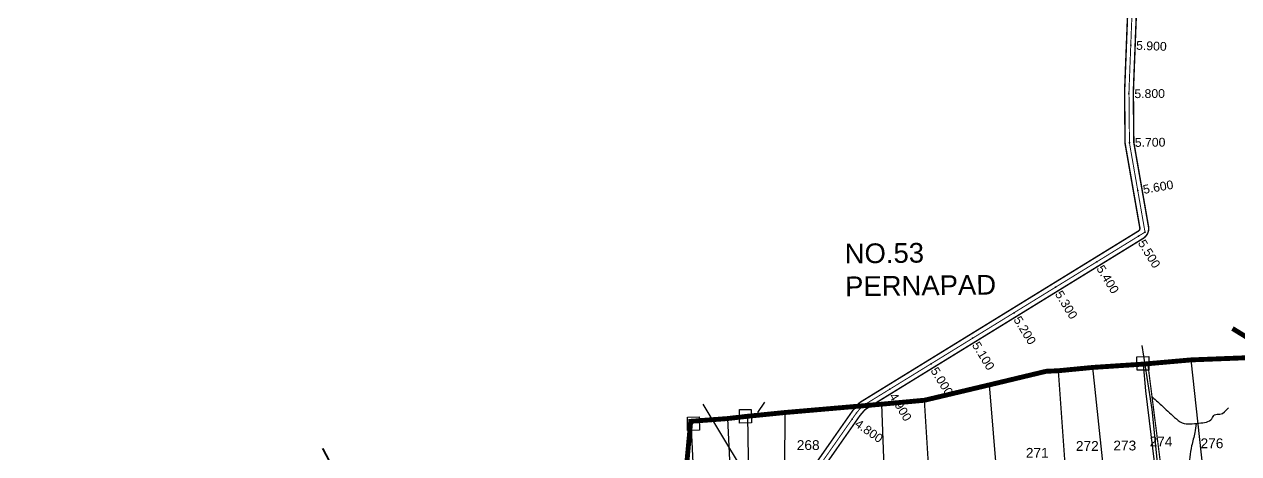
# Model space of a CAD drawing. Header units: inches. Extents: x 206739 to 240559, y 1587423 to 1599564.
# Drawn here: x 213410 to 215906, y 1594366 to 1595247 of the extents above; entities that cross this region are included whole.
import ezdxf
from ezdxf.enums import TextEntityAlignment as Align

# ---------------------------------------------------------------- set-up
doc = ezdxf.new("R2010")
doc.units = ezdxf.units.IN
doc.header["$MEASUREMENT"] = 0
doc.linetypes.add('DASHED2', pattern=[0.375, 0.25, -0.125])
doc.linetypes.add('HIDDEN2', pattern=[0.1875, 0.125, -0.0625])
for name, color, linetype in [('BLOCK', 72, 'Continuous'), ('CANAL1', 7, 'Continuous'), ('CSMark', 72, 'Continuous'), ('PLOT', 7, 'Continuous'), ('PLOT NO', 7, 'Continuous'), ('RAOD', 1, 'Continuous'), ('STREAM', 4, 'Continuous'), ('text1', 7, 'Continuous'), ('text2', 7, 'Continuous'), ('VILLAGE BOUNDARY STONES', 1, 'Continuous'), ('VILLAGE BOUNDRY', 5, 'Continuous')]:
    doc.layers.add(name, color=color, linetype=linetype)
doc.styles.add('FONT1', font='Arial')
doc.styles.get("Standard").update_dxf_attribs({"font": 'arial.ttf'})

# ---------------------------------------------------------------- blocks, each defined once
blk = doc.blocks.new('CIRCLE-BOX')
for p, q in [((-0.5, 0), (0.5, 0)), ((0, 0.5), (0, -0.5))]:
    blk.add_line(p, q)
blk.add_circle((0, 0), 0.2)

msp = doc.modelspace()

# ---------------------------------------------------------------- linework, layer by layer
at = {"layer": 'CANAL1', "color": 200, "linetype": 'ByBlock', "ltscale": 40, "const_width": 3}
for points in [[(213252.4062, 1592975.14226), (213630.99429, 1593342.6251), (213638.20071, 1593341.42403), (213994.78615, 1593556.36581), (214370.28906, 1593865.95597), (214659.82732, 1594102.67306, -0.2599863057), (214682.84196, 1594106.78144), (214726.25785, 1594091.81045, 0.2236230464), (214731.33945, 1594092.36114), (214861.0731, 1594171.53682), (214953.44237, 1594236.09599), (214968.2536, 1594249.05582), (215112.88071, 1594455.52347), (215123.63543, 1594468.07065, -0.0779542242), (215129.293, 1594472.89991), (215699.61109, 1594823.33633, 0.3073998411), (215702.38027, 1594829.48189), (215672.00743, 1595003.17652), (215670.99833, 1595109.13209), (215678.0076, 1595289.37034)], [(213265.5938, 1592962.85774), (213637.00571, 1593323.3749), (213641.79929, 1593322.57597), (214005.21385, 1593541.63419), (214381.71094, 1593852.04403), (214671.22047, 1594088.73763, -0.2599863057), (214676.97413, 1594089.76473), (214720.39002, 1594074.79374, 0.2236230464), (214740.7164, 1594076.99648), (214870.9269, 1594156.46318), (214964.55763, 1594221.90401), (214981.7464, 1594236.94418), (215127.11929, 1594444.47653), (215137.30205, 1594456.3564, -0.0779542242), (215138.71644, 1594457.56372), (215709.03454, 1594808.00014, 0.3073998411), (215720.11123, 1594832.58239), (215689.99257, 1595004.82348), (215689.00167, 1595108.86791), (215695.9924, 1595288.62966)]]:
    msp.add_lwpolyline(points, format="xyb", dxfattribs=at)
at = {"layer": 'CANAL1', "color": 1, "linetype": 'HIDDEN2', "ltscale": 50, "const_width": 2}
msp.add_lwpolyline([(213259, 1592969), (213634, 1593333), (213640, 1593332), (214000, 1593549), (214376, 1593859), (214672, 1594101), (214730, 1594081), (214866, 1594164), (214959, 1594229), (214975, 1594243), (215120, 1594450), (215132, 1594464), (215713, 1594821), (215681, 1595004), (215680, 1595109), (215687, 1595289)], dxfattribs=at)
at = {"layer": 'CSMark', "linetype": 'Continuous'}
for p in [(215683.72454, 1595204.77382), (215683.72454, 1595204.77382), (215680.03956, 1595104.8464), (215680.03956, 1595104.8464), (215680.9919, 1595004.85094), (215680.9919, 1595004.85094), (215698.0784, 1594906.33292), (215698.0784, 1594906.33292), (215699.4981, 1594812.70365), (215699.4981, 1594812.70365), (215614.29705, 1594760.3512), (215614.29705, 1594760.3512), (215529.09599, 1594707.99874), (215529.09599, 1594707.99874), (215443.89493, 1594655.64628), (215443.89493, 1594655.64628), (215358.69387, 1594603.29383), (215358.69387, 1594603.29383), (215273.49281, 1594550.94137), (215273.49281, 1594550.94137), (215188.29176, 1594498.58891), (215188.29176, 1594498.58891), (215111.09022, 1594437.28052), (215111.09022, 1594437.28052)]:
    msp.add_point(p, dxfattribs=at)
at = {"layer": 'PLOT', "color": 11, "const_width": 2.52374}
msp.add_lwpolyline([(215489.27157, 1593312.48475), (215495.76043, 1593304.17542), (215505.76599, 1593303.3836), (215500.14356, 1593239.75745), (215608.84251, 1593270.07619), (215766.70362, 1593331.83827), (215833.86455, 1593378.47286), (215881.95013, 1593433.22508), (215874.24348, 1593470.8181), (215859.21506, 1593512.86614), (215858.21155, 1593521.0266), (215845.92313, 1593562.93192), (215846.89596, 1593596.53967), (215814.75852, 1593820.68277), (215809.31289, 1593859.21006), (215811.22657, 1593931.20745), (215810.75153, 1594129.83305), (215799.91741, 1594162.84968), (215748.53002, 1594316.92863), (215718.54978, 1594552.52705)], dxfattribs=at)
at = {"layer": 'PLOT'}
for points in [[(215977.42326, 1594354.1354), (215951.96049, 1594347.16452), (215913.15185, 1594338.86068), (215890.14614, 1594289.51126), (215839.28895, 1594269.6804), (215807.76155, 1594558.83413)], [(215709.37463, 1594550.18228), (215714.14955, 1594495.19372), (215735.55572, 1594315.86869), (215756.99782, 1594255.36949), (215789.64859, 1594161.92011), (215786.8534, 1594075.35056), (215758.50169, 1593895.23485), (215740.17441, 1593827.96575), (215665.00257, 1593688.62088), (215626.22656, 1593619.89636), (215605.27777, 1593505.0988), (215596.78092, 1593415.1069), (215586.34213, 1593414.07766), (215555.90286, 1593413.72416), (215537.28108, 1593413.05389), (215491.47929, 1593405.25789), (215496.02062, 1593360.02121), (215429.8199, 1593361.34038)], [(215534.80076, 1594536.56102), (215555.86313, 1594239.3993)], [(215636.79137, 1594252.34092), (215605.7226, 1594543.38785)], [(215419.02389, 1594201.80483), (215393.53614, 1594507.65002)], [(215018.54549, 1593228.56773), (215104.04188, 1593236.20976), (215142.00341, 1593242.56236), (215148.91145, 1593229.97457), (215191.07893, 1593238.06508), (215283.76756, 1593286.99847), (215430.89923, 1593292.66407), (215461.82793, 1593298.09046), (215489.27157, 1593312.48475), (215423.15381, 1593353.09913), (215429.8199, 1593361.34038), (215422.78927, 1593457.11207), (215376.89425, 1593454.6085), (215378.40796, 1593541.76468), (215369.81848, 1593582.65523), (215359.05459, 1593655.50201), (215355.48975, 1593719.74297), (215349.71808, 1593779.43946), (215343.98449, 1593787.26616), (215319.73067, 1593786.42069), (215309.67701, 1593959.65752), (215297.43731, 1594191.45227), (215277.23677, 1594202.79717), (215259.81777, 1594476.06009)], [(215171.31318, 1594467.91823), (215181.21946, 1594208.85598)], [(214776.30815, 1594199.63815), (214866.73771, 1594196.29775), (214900.9211, 1594195.4143), (214900.52958, 1594229.128), (214897.18412, 1594443.28007)], [(214779.4371, 1594432.82251), (214789.70495, 1594220.02112)], [(214854.91844, 1594438.44176), (214866.73771, 1594196.29775)], [(214972.47663, 1594225.22032), (214973.43345, 1594450.88439)]]:
    msp.add_lwpolyline(points, dxfattribs=at)
at = {"layer": 'RAOD'}
for points in [[(215706.38232, 1594588.71251), (215726.77439, 1594457.36785), (215740.47322, 1594320.8082), (215783.55058, 1594197.09213), (215796.55926, 1594135.29868), (215789.19643, 1594067.53409), (215764.45744, 1593888.85088), (215736.9497, 1593810.50573), (215660.01804, 1593673.20977), (215636.87591, 1593638.55099), (215621.03917, 1593570.65051), (215608.11683, 1593479.51117)], [(214804.17854, 1594468.15944), (214883.25782, 1594337.35754), (214910.29017, 1594273.79304), (215056.46355, 1594080.43528), (215092.66729, 1594026.24996), (215184.33483, 1593946.43617), (215285.84739, 1593868.68195), (215345.6843, 1593824.02273), (215344.96996, 1593796.69889), (215374.72035, 1593766.63652), (215441.83827, 1593704.1215), (215461.30114, 1593668.22216), (215498.80166, 1593635.75776), (215505.19646, 1593613.25365), (215509.85989, 1593575.06537), (215531.57534, 1593567.57641), (215579.83588, 1593525.88307), (215612.31439, 1593481.10354), (215645.97082, 1593424.6616), (215654.67027, 1593398.62412)]]:
    msp.add_lwpolyline(points, dxfattribs=at)
at = {"layer": 'STREAM'}
for points in [[(215726.20895, 1594484.04964), (215746.65493, 1594465.9065), (215773.61855, 1594440.94631), (215789.38616, 1594429.64157), (215823.88411, 1594429.12318), (215850.45284, 1594438.16248), (215855.88013, 1594446.03727), (215866.90001, 1594447.54378), (215884.22417, 1594460.61138)], [(215817.91695, 1594428.13483), (215815.37143, 1594409.72469), (215808.78879, 1594382.5369), (215800.5828, 1594336.25002), (215793.49231, 1594313.19194), (215788.19313, 1594294.29031), (215781.88891, 1594282.72922), (215777.87847, 1594271.6543), (215761.08352, 1594252.61916)], [(215887.92304, 1594308.85038), (215901.24031, 1594308.82523), (215910.29798, 1594319.17968), (215924.18922, 1594347.21179), (215942.03243, 1594364.24206), (215954.45215, 1594364.02667), (215958.78311, 1594362.99811), (215973.01468, 1594361.72489), (215987.98061, 1594359.2015), (215996.42502, 1594360.37846), (216003.58277, 1594363.87799), (216008.39717, 1594367.70994), (216019.18076, 1594368.91406), (216025.9076, 1594378.52217)]]:
    msp.add_spline(points, degree=3, dxfattribs=at)
at = {"layer": 'text2', "color": 2}
msp.add_lwpolyline([(214930.94063, 1594472.25366), (214917, 1594451)], dxfattribs=at)
at = {"layer": 'VILLAGE BOUNDARY STONES'}
for points in [[(215696.3172, 1594565.3649), (215720.67963, 1594565.64783), (215721.00039, 1594538.02736), (215696.63796, 1594537.74443)], [(214879.44627, 1594456.75169), (214903.80869, 1594457.03462), (214904.12945, 1594429.41415), (214879.76703, 1594429.13122)], [(214772.72755, 1594441.64626), (214797.08997, 1594441.92919), (214797.41073, 1594414.30872), (214773.04831, 1594414.0258)]]:
    msp.add_lwpolyline(points, close=True, dxfattribs=at)
at = {"layer": 'VILLAGE BOUNDRY', "linetype": 'DASHED2', "ltscale": 50}
for points, const_width in [([(215976.10227, 1594572.2506), (215892.70023, 1594623.25938), (215976.10227, 1594572.2506)], 10), ([(214769.58903, 1594327.1833), (214779.4371, 1594432.82251), (214854.91844, 1594438.44176), (214897.18412, 1594443.28007), (214973.43345, 1594450.88439), (215171.31318, 1594467.91823), (215259.81777, 1594476.06009), (215393.53614, 1594507.65002), (215509.89482, 1594535.48132), (215534.80076, 1594536.56102), (215605.7226, 1594543.38785), (215709.37463, 1594550.18228), (215807.76155, 1594558.83413), (215924.39094, 1594563.35034)], 10), ([(214023.12847, 1594377.38827), (214058.71536, 1594310.21821)], 4)]:
    msp.add_lwpolyline(points, dxfattribs=dict(at, const_width=const_width))

# ---------------------------------------------------------------- block references
at = {"layer": 'BLOCK'}
for p in [(215680, 1595109, 89.237), (215680, 1595109, 89.237), (215681, 1595004, 89.256), (215681, 1595004, 89.256), (215713, 1594821, 89.316), (215713, 1594821, 89.316), (215132, 1594464, 89.876), (215132, 1594464, 89.876), (215120, 1594450, 89.382), (215120, 1594450, 89.382)]:
    msp.add_blockref('CIRCLE-BOX', p, dxfattribs=at)

# ---------------------------------------------------------------- texts
at = {"layer": 'CSMark', "color": 1, "linetype": 'Continuous', "style": 'FONT1'}
for s, rotation, p in [('5.900', 357.77295307, (215694.71623, 1595204.34636)), ('5.800', 0.54565757, (215691.03906, 1595104.95116)), ('5.700', 0.54565766, (215691.9914, 1595004.95569)), ('5.600', 9.91865073, (215708.91398, 1594908.22767)), ('5.500', 301.56897099, (215705.25687, 1594803.33154)), ('5.400', 301.56897099, (215620.05582, 1594750.97908)), ('5.300', 301.56897099, (215534.85476, 1594698.62662)), ('5.200', 301.56897099, (215449.6537, 1594646.27417)), ('5.100', 301.56897095, (215364.45264, 1594593.92171)), ('5.000', 301.56897099, (215279.25159, 1594541.56925)), ('4.900', 301.56897099, (215194.05053, 1594489.21679)), ('4.800', 324.98940714, (215120.09972, 1594430.96951))]:
    msp.add_text(s, height=18, rotation=rotation, dxfattribs=at).set_placement(p, align=Align.MIDDLE_LEFT)
at = {"layer": 'PLOT NO'}
for s, p in [('274', (215745.91806, 1594391.31782)), ('268', (215020.87443, 1594384.01232)), ('271', (215491.56179, 1594368.10782)), ('272', (215594.38295, 1594382.2658)), ('273', (215671.40908, 1594383.16032)), ('276', (215850.5678, 1594387.67167))]:
    msp.add_text(s, height=20.139367, dxfattribs=at).set_placement(p, align=Align.MIDDLE_CENTER)
at = {"layer": 'text1', "insert": (215095.64079, 1594797.11512), "char_height": 40.3798324, "width": 310.3407722, "attachment_point": 1, "rotation": 0.66535654}
msp.add_mtext('NO.53 PERNAPAD', dxfattribs=at)

doc.saveas('drawing.dxf')
